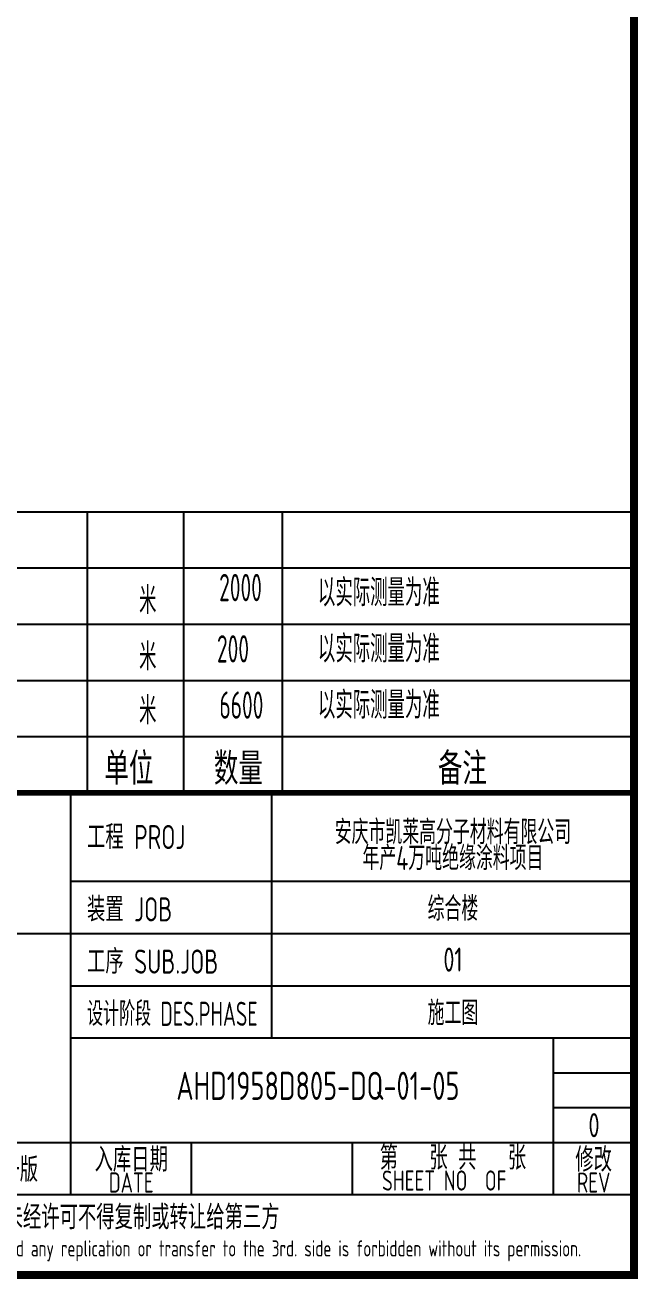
# Model space of a CAD drawing. Extents: x 6250600 to 6678662, y -692028 to -290561.
# Drawn here: x 6311777 to 6319397, y -419674 to -404067 of the extents above; entities that cross this region are included whole.
import ezdxf
from ezdxf.enums import TextEntityAlignment as Align

# ---------------------------------------------------------------- set-up
doc = ezdxf.new("R2010")
doc.units = 0
doc.header["$LTSCALE"] = 1000
doc.header["$MEASUREMENT"] = 0
doc.layers.get('0').update_dxf_attribs({"linetype": 'CONTINUOUS'})
for name, color, linetype in [('AXIS', 3, 'CONTINUOUS'), ('PUB_TITLE', 4, 'CONTINUOUS'), ('TEL_TAB', 7, 'CONTINUOUS')]:
    doc.layers.add(name, color=color, linetype=linetype)
doc.styles.add('AHD', font='sceie.shx', dxfattribs={"width": 0.7, "bigfont": 'sceic.shx'})
doc.styles.add('SCEI', font='sceie.shx', dxfattribs={"width": 0.8, "height": 400, "bigfont": 'sceic.shx'})
doc.styles.add('sceic', font='sceie.shx', dxfattribs={"width": 0.8, "bigfont": 'sceic.shx'})
doc.styles.add('sceie', font='sceie.shx', dxfattribs={"width": 0.7, "bigfont": 'sceic.shx'})
doc.styles.add('TSSD_Rein', font='Tssdeng.shx', dxfattribs={"width": 0.7, "bigfont": 'hztxt.shx'})

msp = doc.modelspace()

# ---------------------------------------------------------------- linework, layer by layer
for p, q in [((6312346.9, -418623.5), (6312346.9, -413623.5)), ((6314846.9, -416673.5), (6314846.9, -413623.5)), ((6319346.9, -419623.5), (6319346.9, -413623.5)), ((6312346.9, -414723.5), (6319346.9, -414723.5)), ((6301346.9, -415373.5), (6319346.9, -415373.5)), ((6312346.9, -416023.5), (6319346.9, -416023.5)), ((6312346.9, -416673.5), (6319346.9, -416673.5)), ((6318346.9, -418623.5), (6318346.9, -416673.5)), ((6318346.9, -417106.9), (6319346.9, -417106.9)), ((6318346.9, -417540.2), (6319346.9, -417540.2)), ((6301346.9, -417973.5), (6319346.9, -417973.5)), ((6313846.9, -418623.5), (6313846.9, -417973.5)), ((6315846.9, -418623.5), (6315846.9, -417973.5)), ((6301346.9, -418623.5), (6319346.9, -418623.5)), ((6301346.9, -419623.5), (6319346.9, -419623.5))]:
    msp.add_line(p, q)
msp.add_lwpolyline([(6319346.9, -413623.5, 70, 70, 0), (6301346.9, -413623.5, 70, 70, 0), (6301346.9, -419623.5, 0, 0, 0)], format="xyseb")
at = {"layer": 'PUB_TITLE', "color": 4, "const_width": 100}
msp.add_lwpolyline([(6263446.9, -419623.5), (6319346.9, -419623.5), (6319346.9, -379623.5), (6263446.9, -379623.5)], close=True, dxfattribs=at)
at = {"layer": 'TEL_TAB'}
for p, q in [((6301346.9, -410123.5), (6319346.9, -410123.5)), ((6312546.9, -410123.5), (6312546.9, -413623.5)), ((6313746.9, -410123.5), (6313746.9, -413623.5)), ((6314972.2, -410123.5), (6314972.2, -413623.5)), ((6301346.9, -410823.5), (6319346.9, -410823.5)), ((6301346.9, -411523.5), (6319346.9, -411523.5)), ((6301346.9, -412223.5), (6319346.9, -412223.5)), ((6301346.9, -412923.5), (6319346.9, -412923.5))]:
    msp.add_line(p, q, dxfattribs=at)

# ---------------------------------------------------------------- texts
at = {"style": 'AHD'}
for s, width, p in [('工程 PROJ', 0.8, (6312546.9, -414323.5)), ('工程 PROJ', 0.8, (6312546.9, -414323.5)), ('装置 JOB', 0.8, (6312546.9, -415223.5)), ('装置 JOB', 0.8, (6312546.9, -415223.5)), ('工序 SUB.JOB', 0.8, (6312546.9, -415873.5)), ('工序 SUB.JOB', 0.8, (6312546.9, -415873.5)), ('设计阶段 DES.PHASE', 0.7, (6312546.9, -416523.5)), ('设计阶段 DES.PHASE', 0.7, (6312546.9, -416523.5))]:
    msp.add_text(s, height=300, dxfattribs=dict(at, width=width)).set_placement(p)
at = {"style": 'AHD', "width": 0.8}
for s, height, p in [('入库日期', 300, (6313096.9, -418173.5)), ('入库日期', 300, (6313096.9, -418173.5)), ('第   张 共   张', 300, (6317096.9, -418148.5)), ('修改', 300, (6318846.9, -418173.5)), ('修改', 300, (6318846.9, -418173.5)), ('DATE', 250, (6313096.9, -418473.5)), ('DATE', 250, (6313096.9, -418473.5)), ('SHEET NO  OF  ', 250, (6317096.9, -418448.5)), ('SHEET NO  OF  ', 250, (6317096.9, -418448.5)), ('REV', 250, (6318846.9, -418473.5)), ('REV', 250, (6318846.9, -418473.5)), ('本文件专有权属安徽华东化工医药工程有限责任公司所有,未经许可不得复制或转让给第三方', 300, (6310346.9, -418923.5)), ('本文件专有权属安徽华东化工医药工程有限责任公司所有,未经许可不得复制或转让给第三方', 300, (6310346.9, -418923.5)), ('The proprietary right of this document belongs to Anhui Huadong Chemical And Medical Engineering  Co.,Ltd.  and any replication or transfer to the 3rd. side is forbidden without its permission. ', 200, (6310346.9, -419323.5)), ('The proprietary right of this document belongs to Anhui Huadong Chemical And Medical Engineering  Co.,Ltd.  and any replication or transfer to the 3rd. side is forbidden without its permission. ', 200, (6310346.9, -419323.5))]:
    msp.add_text(s, height=height, dxfattribs=at).set_placement(p, align=Align.MIDDLE)
at = {"width": 0.8}
for tag, text, height, style, p in [('AHD1958D805-DQ-01-05', '200320-02-040', 350, 'sceie', (6315417.6, -417269.8)), ('0', '0', 300, 'AHD', (6318850.9, -417759.6)), ('0', '0', 300, 'AHD', (6318850.9, -417759.6)), ('第一版', '0', 300, 'AHD', (6311596.9, -418298.5))]:
    msp.add_attdef(tag, text=text, height=height, dxfattribs=dict(at, style=style)).set_placement(p, align=Align.MIDDLE)
at = {"layer": 'AXIS', "style": 'TSSD_Rein', "width": 0.7}
for s, p in [('安庆市凯莱高分子材料有限公司', (6317096.9, -414096)), ('年产4万吨绝缘涂料项目', (6317096.9, -414419)), ('综合楼', (6317096.9, -415048.5)), ('01', (6317096.9, -415698.5)), ('施工图', (6317096.9, -416348.5))]:
    msp.add_text(s, height=300, dxfattribs=at).set_placement(p, align=Align.MIDDLE)
at = {"layer": 'TEL_TAB', "color": 0, "linetype": 'ByBlock', "style": 'sceic', "width": 0.67}
for s, p in [('2000', (6314190, -411238.2)), ('以实际测量为准', (6315418.2, -411301)), ('米', (6313194.6, -411399)), ('200', (6314162.9, -412001)), ('以实际测量为准', (6315418.2, -412001)), ('米', (6313194.6, -412099)), ('以实际测量为准', (6315418.2, -412701)), ('米', (6313194.6, -412769.1)), ('6600', (6314192.9, -412701))]:
    msp.add_text(s, height=340, dxfattribs=at).set_placement(p)
at = {"layer": 'TEL_TAB', "style": 'SCEI', "width": 0.8}
for s, p in [('单位', (6312764.2, -413523.5)), ('数量', (6314125.2, -413523.5)), ('备注', (6316911, -413523.5))]:
    msp.add_text(s, height=400, dxfattribs=at).set_placement(p)

doc.saveas('drawing.dxf')
